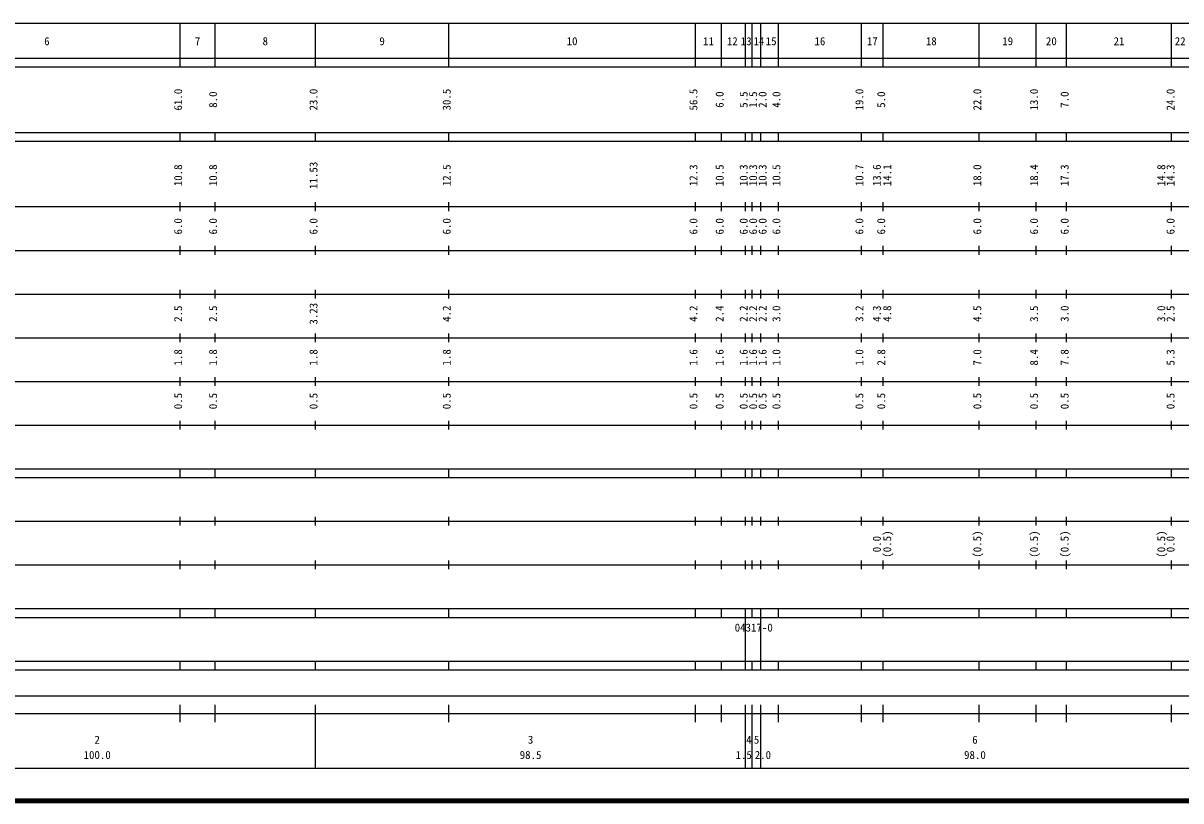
# Model space of a CAD drawing. Units: millimetres on the paper, enlarged 1000 times. Extents: x 40000 to 680000, y 20000 to 380000.
# Drawn here: x 201056 to 466152, y 20000 to 198000 of the extents above; entities that cross this region are included whole.
import ezdxf
from ezdxf.enums import TextEntityAlignment as Align

# ---------------------------------------------------------------- set-up
doc = ezdxf.new("R2010")
doc.units = ezdxf.units.MM
doc.header["$LTSCALE"] = 1000
doc.layers.add('M-TTL', color=2, linetype='Continuous', lineweight=140)
doc.layers.add('M-TTL-BAND', color=7, linetype='Continuous', lineweight=25)
doc.styles.add('ＭＳ ゴシック', font='')
doc.styles.get('ＭＳ ゴシック').set_extended_font_data('MS Gothic')

msp = doc.modelspace()

# ---------------------------------------------------------------- linework, layer by layer
at = {"layer": 'M-TTL'}
msp.add_line((40000, 20000), (680000, 20000), dxfattribs=at)
at = {"layer": 'M-TTL-BAND'}
for p, q in [((68000, 198000), (579000, 198000)), ((237000, 188000), (237000, 198000)), ((245000, 188000), (245000, 198000)), ((268000, 188000), (268000, 198000)), ((298500, 188000), (298500, 198000)), ((355000, 188000), (355000, 198000)), ((361000, 188000), (361000, 198000)), ((366500, 188000), (366500, 198000)), ((368000, 188000), (368000, 198000)), ((370000, 188000), (370000, 198000)), ((374000, 188000), (374000, 198000)), ((393000, 188000), (393000, 198000)), ((398000, 188000), (398000, 198000)), ((420000, 188000), (420000, 198000)), ((433000, 188000), (433000, 198000)), ((440000, 188000), (440000, 198000)), ((464000, 188000), (464000, 198000)), ((40000, 190000), (579000, 190000)), ((40000, 188000), (579000, 188000)), ((40000, 173000), (579000, 173000)), ((237000, 171000), (237000, 173000)), ((245000, 171000), (245000, 173000)), ((268000, 171000), (268000, 173000)), ((298500, 171000), (298500, 173000)), ((355000, 171000), (355000, 173000)), ((361000, 171000), (361000, 173000)), ((366500, 171000), (366500, 173000)), ((368000, 171000), (368000, 173000)), ((370000, 171000), (370000, 173000)), ((374000, 171000), (374000, 173000)), ((393000, 171000), (393000, 173000)), ((398000, 171000), (398000, 173000)), ((420000, 171000), (420000, 173000)), ((433000, 171000), (433000, 173000)), ((440000, 171000), (440000, 173000)), ((464000, 171000), (464000, 173000)), ((40000, 171000), (579000, 171000)), ((237000, 155000), (237000, 157000)), ((245000, 155000), (245000, 157000)), ((268000, 155000), (268000, 157000)), ((298500, 155000), (298500, 157000)), ((355000, 155000), (355000, 157000)), ((361000, 155000), (361000, 157000)), ((366500, 155000), (366500, 157000)), ((368000, 155000), (368000, 157000)), ((370000, 155000), (370000, 157000)), ((374000, 155000), (374000, 157000)), ((393000, 155000), (393000, 157000)), ((398000, 155000), (398000, 157000)), ((420000, 155000), (420000, 157000)), ((433000, 155000), (433000, 157000)), ((440000, 155000), (440000, 157000)), ((464000, 155000), (464000, 157000)), ((40000, 156000), (579000, 156000)), ((46000, 146000), (579000, 146000)), ((237000, 145000), (237000, 147000)), ((245000, 145000), (245000, 147000)), ((268000, 145000), (268000, 147000)), ((298500, 145000), (298500, 147000)), ((355000, 145000), (355000, 147000)), ((361000, 145000), (361000, 147000)), ((366500, 145000), (366500, 147000)), ((368000, 145000), (368000, 147000)), ((370000, 145000), (370000, 147000)), ((374000, 145000), (374000, 147000)), ((393000, 145000), (393000, 147000)), ((398000, 145000), (398000, 147000)), ((420000, 145000), (420000, 147000)), ((433000, 145000), (433000, 147000)), ((440000, 145000), (440000, 147000)), ((464000, 145000), (464000, 147000)), ((52000, 136000), (579000, 136000)), ((237000, 135000), (237000, 137000)), ((245000, 135000), (245000, 137000)), ((268000, 135000), (268000, 137000)), ((298500, 135000), (298500, 137000)), ((355000, 135000), (355000, 137000)), ((361000, 135000), (361000, 137000)), ((366500, 135000), (366500, 137000)), ((368000, 135000), (368000, 137000)), ((370000, 135000), (370000, 137000)), ((374000, 135000), (374000, 137000)), ((393000, 135000), (393000, 137000)), ((398000, 135000), (398000, 137000)), ((420000, 135000), (420000, 137000)), ((433000, 135000), (433000, 137000)), ((440000, 135000), (440000, 137000)), ((464000, 135000), (464000, 137000)), ((46000, 126000), (579000, 126000)), ((237000, 125000), (237000, 127000)), ((245000, 125000), (245000, 127000)), ((268000, 125000), (268000, 127000)), ((298500, 125000), (298500, 127000)), ((355000, 125000), (355000, 127000)), ((361000, 125000), (361000, 127000)), ((366500, 125000), (366500, 127000)), ((368000, 125000), (368000, 127000)), ((370000, 125000), (370000, 127000)), ((374000, 125000), (374000, 127000)), ((393000, 125000), (393000, 127000)), ((398000, 125000), (398000, 127000)), ((420000, 125000), (420000, 127000)), ((433000, 125000), (433000, 127000)), ((440000, 125000), (440000, 127000)), ((464000, 125000), (464000, 127000)), ((237000, 115000), (237000, 117000)), ((245000, 115000), (245000, 117000)), ((268000, 115000), (268000, 117000)), ((298500, 115000), (298500, 117000)), ((355000, 115000), (355000, 117000)), ((361000, 115000), (361000, 117000)), ((366500, 115000), (366500, 117000)), ((368000, 115000), (368000, 117000)), ((370000, 115000), (370000, 117000)), ((374000, 115000), (374000, 117000)), ((393000, 115000), (393000, 117000)), ((398000, 115000), (398000, 117000)), ((420000, 115000), (420000, 117000)), ((433000, 115000), (433000, 117000)), ((440000, 115000), (440000, 117000)), ((464000, 115000), (464000, 117000)), ((52000, 116000), (579000, 116000)), ((237000, 105000), (237000, 107000)), ((245000, 105000), (245000, 107000)), ((268000, 105000), (268000, 107000)), ((298500, 105000), (298500, 107000)), ((355000, 105000), (355000, 107000)), ((361000, 105000), (361000, 107000)), ((366500, 105000), (366500, 107000)), ((368000, 105000), (368000, 107000)), ((370000, 105000), (370000, 107000)), ((374000, 105000), (374000, 107000)), ((393000, 105000), (393000, 107000)), ((398000, 105000), (398000, 107000)), ((420000, 105000), (420000, 107000)), ((433000, 105000), (433000, 107000)), ((440000, 105000), (440000, 107000)), ((464000, 105000), (464000, 107000)), ((46000, 106000), (579000, 106000)), ((40000, 96000), (579000, 96000)), ((237000, 94000), (237000, 96000)), ((245000, 94000), (245000, 96000)), ((268000, 94000), (268000, 96000)), ((298500, 94000), (298500, 96000)), ((355000, 94000), (355000, 96000)), ((361000, 94000), (361000, 96000)), ((366500, 94000), (366500, 96000)), ((368000, 94000), (368000, 96000)), ((370000, 94000), (370000, 96000)), ((374000, 94000), (374000, 96000)), ((393000, 94000), (393000, 96000)), ((398000, 94000), (398000, 96000)), ((420000, 94000), (420000, 96000)), ((433000, 94000), (433000, 96000)), ((440000, 94000), (440000, 96000)), ((464000, 94000), (464000, 96000)), ((40000, 94000), (579000, 94000)), ((237000, 83000), (237000, 85000)), ((245000, 83000), (245000, 85000)), ((268000, 83000), (268000, 85000)), ((298500, 83000), (298500, 85000)), ((355000, 83000), (355000, 85000)), ((361000, 83000), (361000, 85000)), ((366500, 83000), (366500, 85000)), ((368000, 83000), (368000, 85000)), ((370000, 83000), (370000, 85000)), ((374000, 83000), (374000, 85000)), ((393000, 83000), (393000, 85000)), ((398000, 83000), (398000, 85000)), ((420000, 83000), (420000, 85000)), ((433000, 83000), (433000, 85000)), ((440000, 83000), (440000, 85000)), ((464000, 83000), (464000, 85000)), ((49000, 84000), (579000, 84000)), ((237000, 73000), (237000, 75000)), ((245000, 73000), (245000, 75000)), ((268000, 73000), (268000, 75000)), ((298500, 73000), (298500, 75000)), ((355000, 73000), (355000, 75000)), ((361000, 73000), (361000, 75000)), ((366500, 73000), (366500, 75000)), ((368000, 73000), (368000, 75000)), ((370000, 73000), (370000, 75000)), ((374000, 73000), (374000, 75000)), ((393000, 73000), (393000, 75000)), ((398000, 73000), (398000, 75000)), ((420000, 73000), (420000, 75000)), ((433000, 73000), (433000, 75000)), ((440000, 73000), (440000, 75000)), ((464000, 73000), (464000, 75000)), ((40000, 74000), (579000, 74000)), ((40000, 64000), (579000, 64000)), ((237000, 62000), (237000, 64000)), ((245000, 62000), (245000, 64000)), ((268000, 62000), (268000, 64000)), ((298500, 62000), (298500, 64000)), ((355000, 62000), (355000, 64000)), ((361000, 62000), (361000, 64000)), ((366500, 62000), (366500, 64000)), ((368000, 62000), (368000, 64000)), ((370000, 62000), (370000, 64000)), ((374000, 62000), (374000, 64000)), ((393000, 62000), (393000, 64000)), ((398000, 62000), (398000, 64000)), ((420000, 62000), (420000, 64000)), ((433000, 62000), (433000, 64000)), ((440000, 62000), (440000, 64000)), ((464000, 62000), (464000, 64000)), ((40000, 62000), (579000, 62000)), ((366500, 52000), (366500, 62000)), ((370000, 52000), (370000, 62000)), ((40000, 52000), (579000, 52000)), ((237000, 50000), (237000, 52000)), ((245000, 50000), (245000, 52000)), ((268000, 50000), (268000, 52000)), ((298500, 50000), (298500, 52000)), ((355000, 50000), (355000, 52000)), ((361000, 50000), (361000, 52000)), ((366500, 50000), (366500, 52000)), ((368000, 50000), (368000, 52000)), ((370000, 50000), (370000, 52000)), ((374000, 50000), (374000, 52000)), ((393000, 50000), (393000, 52000)), ((398000, 50000), (398000, 52000)), ((420000, 50000), (420000, 52000)), ((433000, 50000), (433000, 52000)), ((440000, 50000), (440000, 52000)), ((464000, 50000), (464000, 52000)), ((40000, 50000), (579000, 50000)), ((71000, 44000), (565000, 44000)), ((40000, 40000), (579000, 40000)), ((237000, 38000), (237000, 42000)), ((245000, 38000), (245000, 42000)), ((268000, 27500), (268000, 42000)), ((298500, 38000), (298500, 42000)), ((355000, 38000), (355000, 42000)), ((361000, 38000), (361000, 42000)), ((366500, 38000), (366500, 42000)), ((366500, 27500), (366500, 42000)), ((368000, 27500), (368000, 42000)), ((370000, 38000), (370000, 42000)), ((370000, 27500), (370000, 42000)), ((374000, 38000), (374000, 42000)), ((393000, 38000), (393000, 42000)), ((398000, 38000), (398000, 42000)), ((420000, 38000), (420000, 42000)), ((433000, 38000), (433000, 42000)), ((440000, 38000), (440000, 42000)), ((464000, 38000), (464000, 42000)), ((68000, 27500), (579000, 27500))]:
    msp.add_line(p, q, dxfattribs=at)

# ---------------------------------------------------------------- texts
at = {"layer": 'M-TTL-BAND', "style": 'ＭＳ ゴシック'}
for s, p in [('6', (206500, 192405)), ('7', (241000, 192405)), ('8', (256500, 192405)), ('9', (283250, 192405)), ('10', (326750, 192405)), ('11', (358000, 192405)), ('12', (363442, 192405)), ('13', (366613, 192405)), ('14', (369537, 192405)), ('15', (372335, 192405)), ('16', (383500, 192405)), ('17', (395500, 192405)), ('18', (409000, 192405)), ('19', (426500, 192405)), ('20', (436500, 192405)), ('21', (452000, 192405)), ('22', (466000, 192405)), ('2', (218000, 32523)), ('3', (317250, 32523)), ('4', (367250, 32523)), ('5', (369000, 32523)), ('6', (419000, 32523)), ('100.0', (218000, 29033)), ('98.5', (317250, 29033)), ('1.5', (366052, 29033)), ('2.0', (370443, 29033)), ('98.0', (419000, 29033))]:
    msp.add_text(s, height=1833, dxfattribs=at).set_placement(p, align=Align.BOTTOM_CENTER)
for s, p in [('61.0', (238000, 180500)), ('8.0', (246000, 180500)), ('23.0', (269000, 180500)), ('30.5', (299500, 180500)), ('56.5', (356000, 180500)), ('6.0', (362000, 180500)), ('5.5', (367500, 180500)), ('1.5', (369662, 180500)), ('2.0', (371833, 180500)), ('4.0', (375000, 180500)), ('19.0', (394000, 180500)), ('5.0', (399000, 180500)), ('22.0', (421000, 180500)), ('13.0', (434000, 180500)), ('7.0', (441000, 180500)), ('24.0', (465250, 180500)), ('10.8', (238000, 163174)), ('10.8', (246000, 163174)), ('11.53', (269000, 163174)), ('12.5', (299500, 163174)), ('12.3', (356000, 163174)), ('10.5', (362000, 163174)), ('10.3', (367500, 163174)), ('10.3', (369662, 163174)), ('10.3', (371833, 163174)), ('10.5', (375000, 163174)), ('10.7', (394000, 163174)), ('13.6', (398000, 163174)), ('14.1', (400370, 163174)), ('18.0', (421000, 163174)), ('18.4', (434000, 163174)), ('17.3', (441000, 163174)), ('14.8', (463126, 163174)), ('14.3', (465250, 163174)), ('6.0', (238000, 151500)), ('6.0', (246000, 151500)), ('6.0', (269000, 151500)), ('6.0', (299500, 151500)), ('6.0', (356000, 151500)), ('6.0', (362000, 151500)), ('6.0', (367500, 151500)), ('6.0', (369662, 151500)), ('6.0', (371833, 151500)), ('6.0', (375000, 151500)), ('6.0', (394000, 151500)), ('6.0', (399000, 151500)), ('6.0', (421000, 151500)), ('6.0', (434000, 151500)), ('6.0', (441000, 151500)), ('6.0', (465250, 151500)), ('2.5', (238000, 131500)), ('2.5', (246000, 131500)), ('3.23', (269000, 131500)), ('4.2', (299500, 131500)), ('4.2', (356000, 131500)), ('2.4', (362000, 131500)), ('2.2', (367500, 131500)), ('2.2', (369662, 131500)), ('2.2', (371833, 131500)), ('3.0', (375000, 131500)), ('3.2', (394000, 131500)), ('4.3', (398000, 131500)), ('4.8', (400370, 131500)), ('4.5', (421000, 131500)), ('3.5', (434000, 131500)), ('3.0', (441000, 131500)), ('3.0', (463126, 131500)), ('2.5', (465250, 131500)), ('1.8', (238000, 121500)), ('1.8', (246000, 121500)), ('1.8', (269000, 121500)), ('1.8', (299500, 121500)), ('1.6', (356000, 121500)), ('1.6', (362000, 121500)), ('1.6', (367500, 121500)), ('1.6', (369662, 121500)), ('1.6', (371833, 121500)), ('1.0', (375000, 121500)), ('1.0', (394000, 121500)), ('2.8', (399000, 121500)), ('7.0', (421000, 121500)), ('8.4', (434000, 121500)), ('7.8', (441000, 121500)), ('5.3', (465250, 121500)), ('0.5', (238000, 111500)), ('0.5', (246000, 111500)), ('0.5', (269000, 111500)), ('0.5', (299500, 111500)), ('0.5', (356000, 111500)), ('0.5', (362000, 111500)), ('0.5', (367500, 111500)), ('0.5', (369662, 111500)), ('0.5', (371833, 111500)), ('0.5', (375000, 111500)), ('0.5', (394000, 111500)), ('0.5', (399000, 111500)), ('0.5', (421000, 111500)), ('0.5', (434000, 111500)), ('0.5', (441000, 111500)), ('0.5', (465250, 111500)), ('0.0', (398000, 78764)), ('(0.5)', (400370, 78764)), ('(0.5)', (421000, 78764)), ('(0.5)', (434000, 78764)), ('(0.5)', (441000, 78764)), ('(0.5)', (463126, 78764)), ('0.0', (465250, 78764))]:
    msp.add_text(s, height=1833, rotation=90, dxfattribs=at).set_placement(p, align=Align.BOTTOM_CENTER)
msp.add_text('04317-0', height=1833, dxfattribs=at).set_placement((368353, 59655), align=Align.MIDDLE_CENTER)

doc.saveas('drawing.dxf')
